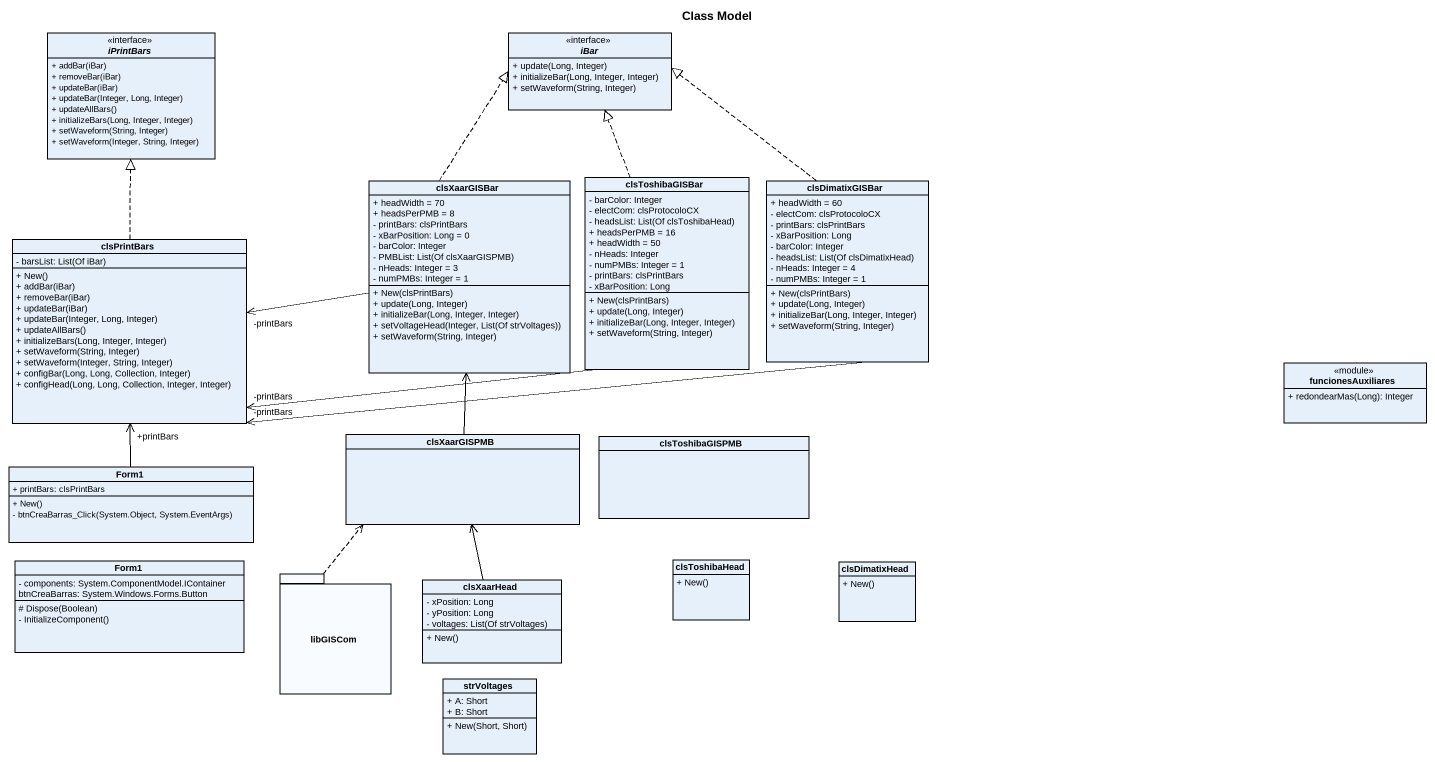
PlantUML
@startuml
title Class Model
hide circle
hide empty members
skinparam classAttributeIconSize 0
interface iPrintBars <<interface>> {
  + addBar(iBar)
  + removeBar(iBar)
  + updateBar(iBar)
  + updateBar(Integer, Long, Integer)
  + updateAllBars()
  + initializeBars(Long, Integer, Integer)
  + setWaveform(String, Integer)
  + setWaveform(Integer, String, Integer)
}
interface iBar <<interface>> {
  + update(Long, Integer)
  + initializeBar(Long, Integer, Integer)
  + setWaveform(String, Integer)
}
class clsXaarGISBar {
  + headWidth = 70
  + headsPerPMB = 8
  - printBars: clsPrintBars
  - xBarPosition: Long = 0
  - barColor: Integer
  {field} - PMBList: List(Of clsXaarGISPMB)
  - nHeads: Integer = 3
  - numPMBs: Integer = 1
  + New(clsPrintBars)
  + update(Long, Integer)
  + initializeBar(Long, Integer, Integer)
  + setVoltageHead(Integer, List(Of strVoltages))
  + setWaveform(String, Integer)
}
class clsToshibaGISBar {
  - barColor: Integer
  - electCom: clsProtocoloCX
  {field} - headsList: List(Of clsToshibaHead)
  + headsPerPMB = 16
  + headWidth = 50
  - nHeads: Integer
  - numPMBs: Integer = 1
  - printBars: clsPrintBars
  - xBarPosition: Long
  + New(clsPrintBars)
  + update(Long, Integer)
  + initializeBar(Long, Integer, Integer)
  + setWaveform(String, Integer)
}
class clsDimatixGISBar {
  + headWidth = 60
  - electCom: clsProtocoloCX
  - printBars: clsPrintBars
  - xBarPosition: Long
  - barColor: Integer
  {field} - headsList: List(Of clsDimatixHead)
  - nHeads: Integer = 4
  - numPMBs: Integer = 1
  + New(clsPrintBars)
  + update(Long, Integer)
  + initializeBar(Long, Integer, Integer)
  + setWaveform(String, Integer)
}
class clsPrintBars {
  {field} - barsList: List(Of iBar)
  + New()
  + addBar(iBar)
  + removeBar(iBar)
  + updateBar(iBar)
  + updateBar(Integer, Long, Integer)
  + updateAllBars()
  + initializeBars(Long, Integer, Integer)
  + setWaveform(String, Integer)
  + setWaveform(Integer, String, Integer)
  + configBar(Long, Long, Collection, Integer)
  + configHead(Long, Long, Collection, Integer, Integer)
}
class funcionesAuxiliares <<module>> {
  + redondearMas(Long): Integer
}
class clsXaarGISPMB
class clsToshibaGISPMB
class Form1 {
  + printBars: clsPrintBars
  + New()
  - btnCreaBarras_Click(System.Object, System.EventArgs)
}
class "Form1" as Form1_2 {
  - components: System.ComponentModel.IContainer
  btnCreaBarras: System.Windows.Forms.Button
  # Dispose(Boolean)
  - InitializeComponent()
}
package libGISCom {
}
class clsToshibaHead {
  + New()
}
class clsDimatixHead {
  + New()
}
class clsXaarHead {
  - xPosition: Long
  - yPosition: Long
  {field} - voltages: List(Of strVoltages)
  + New()
}
class strVoltages {
  + A: Short
  + B: Short
  + New(Short, Short)
}
clsXaarGISBar .up.|> iBar
clsXaarGISBar -left-> "-printBars" clsPrintBars
clsToshibaGISBar .up.|> iBar
clsToshibaGISBar -left-> "-printBars" clsPrintBars
clsDimatixGISBar .up.|> iBar
clsDimatixGISBar -left-> "-printBars" clsPrintBars
clsPrintBars .up.|> iPrintBars
clsXaarGISPMB -up-> clsXaarGISBar
Form1 -up-> "+printBars" clsPrintBars
libGISCom .up.> clsXaarGISPMB
clsXaarHead -up-> clsXaarGISPMB
@enduml
